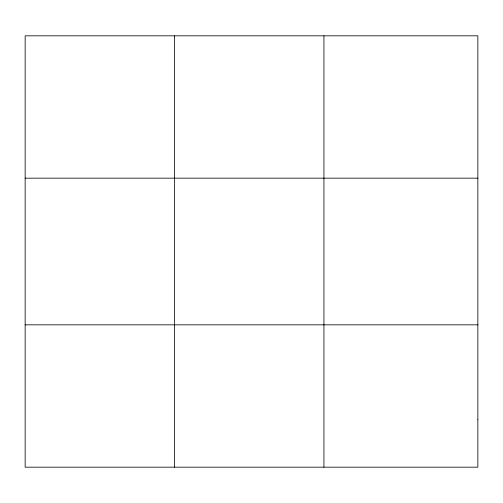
<?xml version="1.0" encoding="UTF-8"?>
<svg xmlns="http://www.w3.org/2000/svg" width="503" height="503" viewBox="0 0 503 503"><rect width="100%" height="100%" fill="white"/><g stroke="black" fill="none" stroke-linecap="round" stroke-linejoin="round"><path stroke-width="0.75" d="M174.541 35.826L174.541 467.174M323.932 35.826L323.932 467.174M25.15 178.169L477.85 178.169M25.15 324.831L477.85 324.831M477.85 419.728L477.85 467.174L25.15 467.174L25.15 35.826L477.85 35.826L477.85 419.728"/></g></svg>
